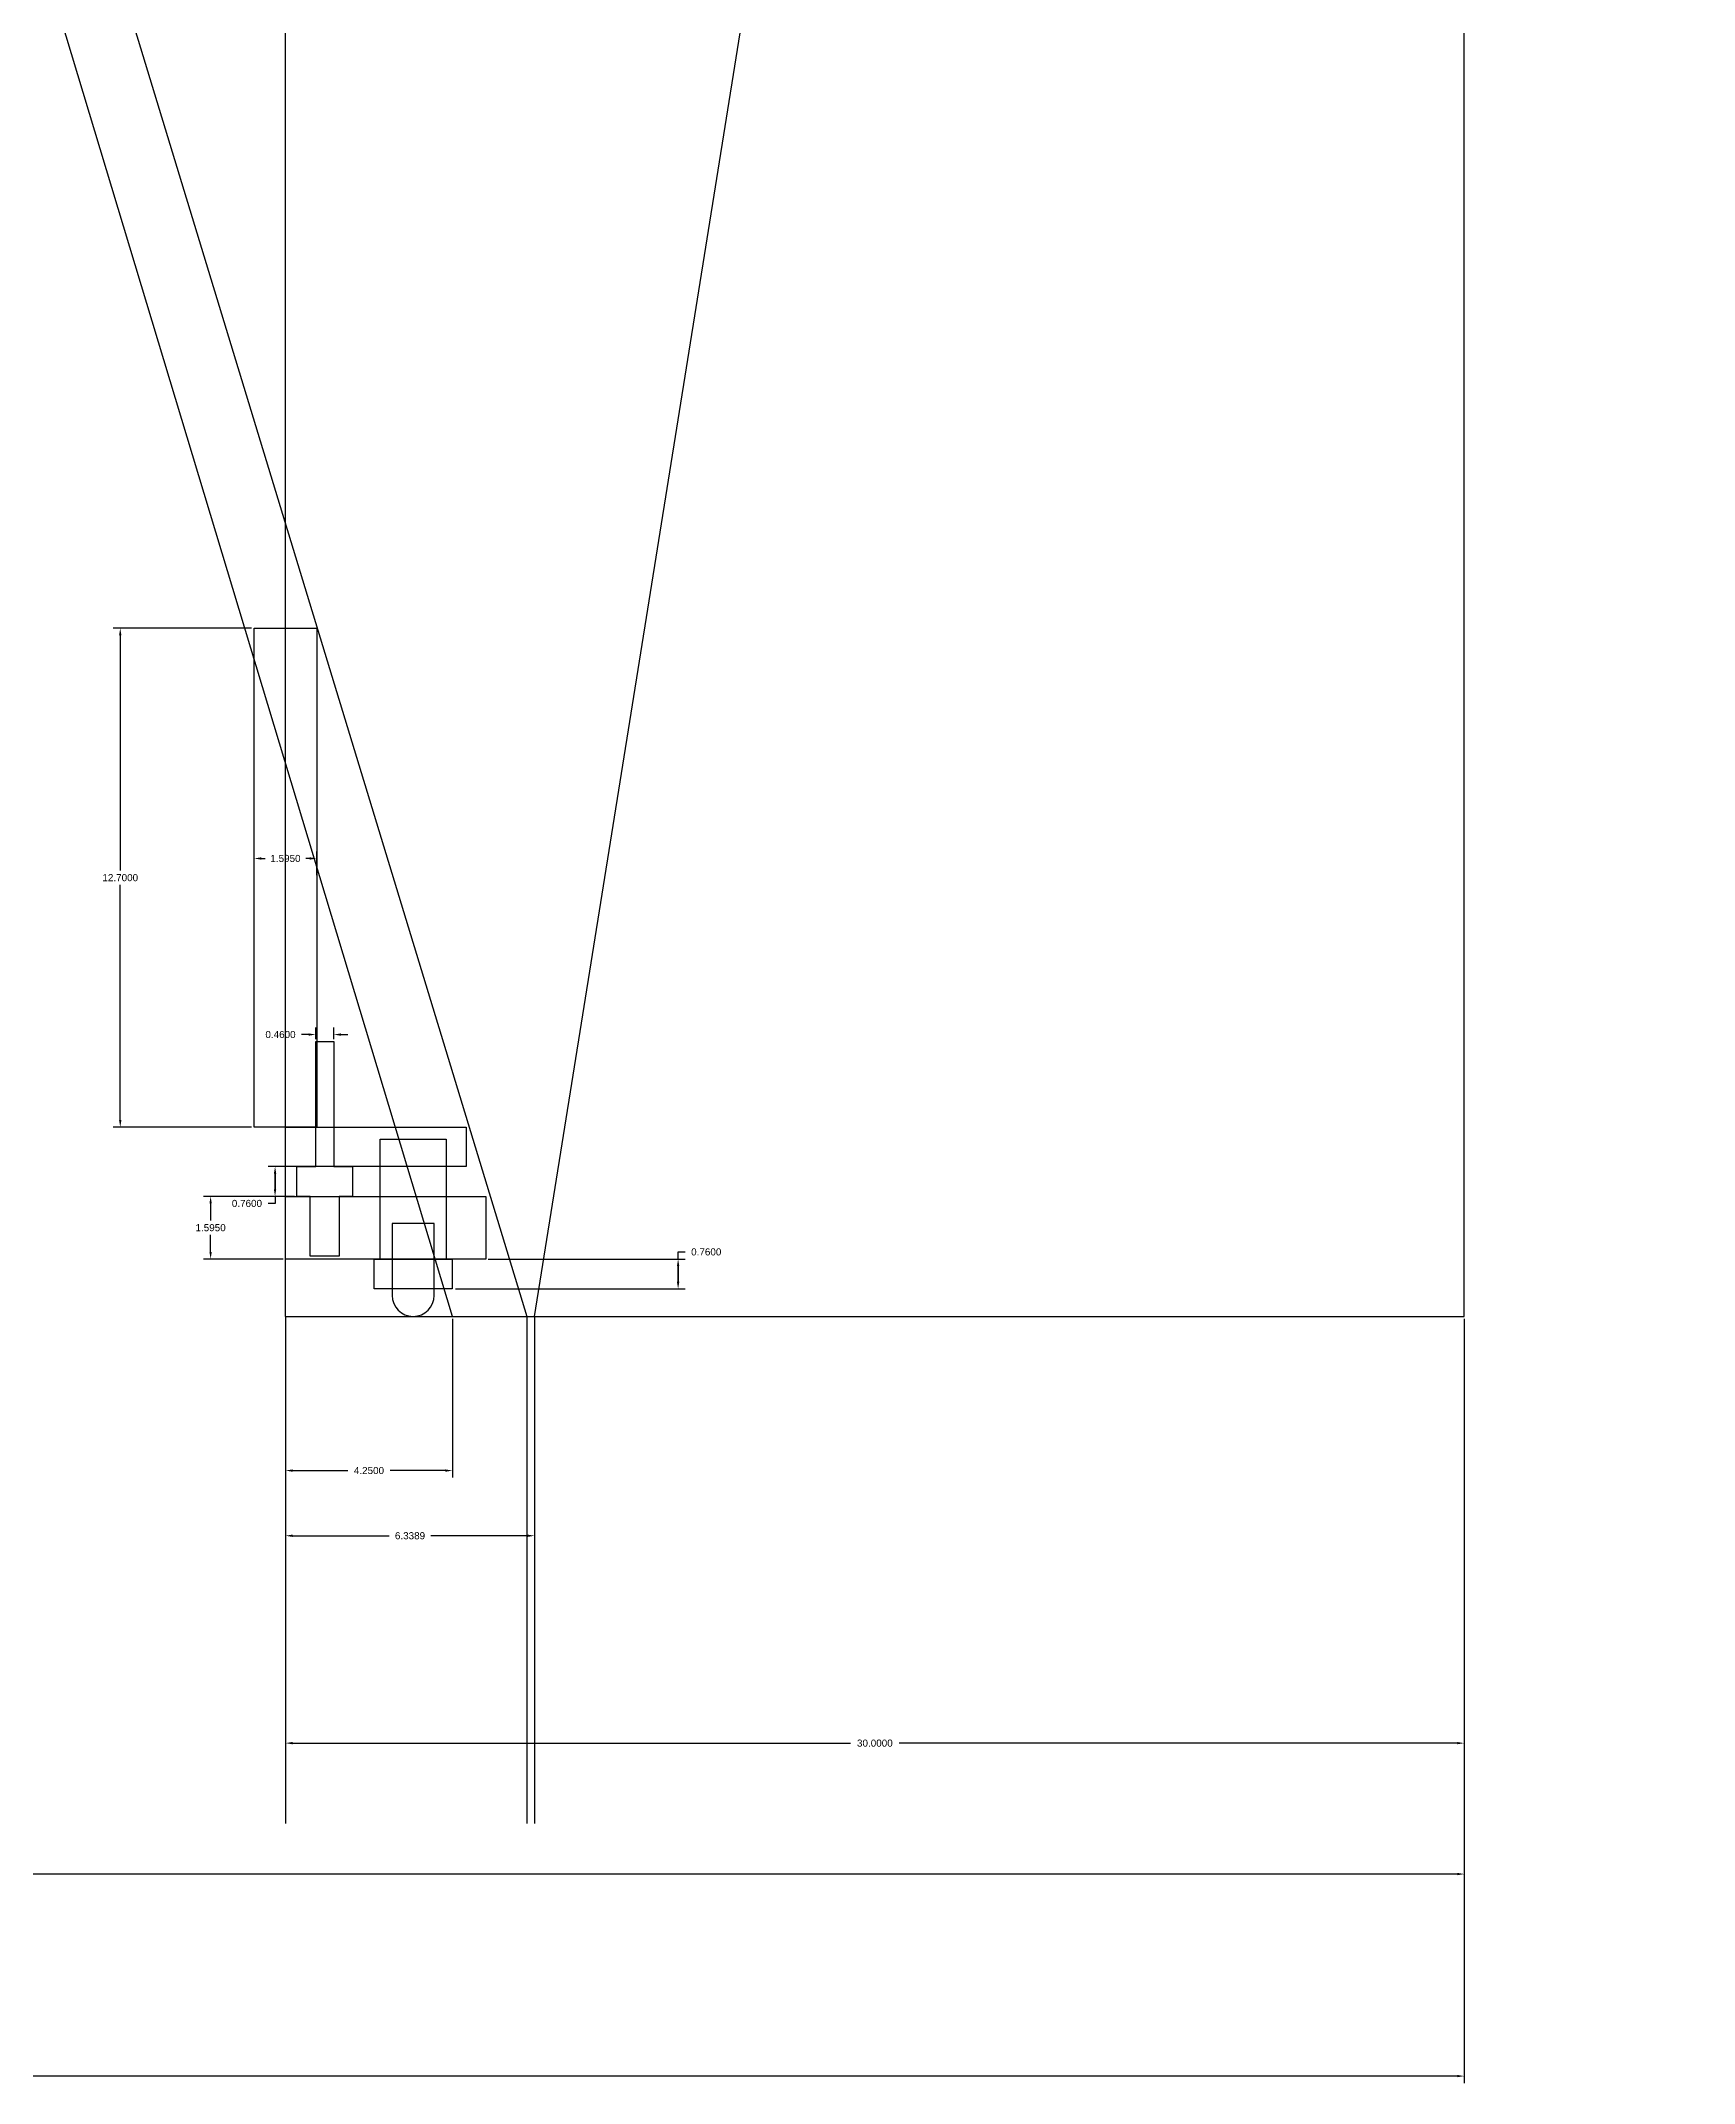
# Model space of a CAD drawing. Header units: inches. Extents: x 287 to 617, y 372 to 1102.
# Drawn here: x 491.1 to 533.2, y 372.3 to 424.3 of the extents above; entities that cross this region are included whole.
import ezdxf

# ---------------------------------------------------------------- set-up
doc = ezdxf.new("R2010")
doc.units = ezdxf.units.IN
doc.header["$MEASUREMENT"] = 0
doc.styles.get("Standard").update_dxf_attribs({"font": 'arial.ttf'})
doc.dimstyles.get("Standard").update_dxf_attribs({"dimtxt": 0.18, "dimasz": 0.18, "dimexe": 0.18, "dimexo": 0.0625, "dimgap": 0.09, "dimtad": 0, "dimtih": 1, "dimtoh": 1, "dimdec": 4, "dimzin": 0, "dimdsep": 46, "dimtxsty": 'Standard', "dimcen": -0.09, "dimadec": 0, "dimazin": 0, "dimtfac": 1, "dimtdec": 4, "dimtofl": 0, "dimtmove": 0, "dimatfit": 3, "dimfxl": 1, "dimtolj": 1, "dimtzin": 0, "dimarcsym": 0})

# ---------------------------------------------------------------- blocks, each defined once
blk = doc.blocks.new('*D24')
at = {"color": 0, "lineweight": -2}
for p, q in [((496.512, 409.376), (492.988, 409.376)), ((493.168, 409.196), (493.168, 403.206)), ((493.168, 396.856), (493.168, 402.846)), ((496.512, 396.676), (492.988, 396.676))]:
    blk.add_line(p, q, dxfattribs=at)
at = {"color": 0}
for points in [[(493.198, 409.196), (493.138, 409.196), (493.168, 409.376)], [(493.138, 396.856), (493.198, 396.856), (493.168, 396.676)]]:
    blk.add_solid(points, dxfattribs=at)
at = {"layer": 'Defpoints', "color": 0}
for p in [(496.575, 409.376), (493.168, 396.676), (496.575, 396.676)]:
    blk.add_point(p, dxfattribs=at)
at = {"color": 0, "insert": (493.168, 403.026), "char_height": 0.18, "attachment_point": 5}
blk.add_mtext('\\A1;12.7000', dxfattribs=at)
blk = doc.blocks.new('*D26')
at = {"color": 0, "lineweight": -2}
for p, q in [((497.31, 394.916), (495.287, 394.916)), ((495.467, 394.736), (495.467, 394.298)), ((495.467, 393.501), (495.467, 393.938)), ((497.31, 393.321), (495.287, 393.321))]:
    blk.add_line(p, q, dxfattribs=at)
at = {"color": 0}
for points in [[(495.497, 394.736), (495.437, 394.736), (495.467, 394.916)], [(495.437, 393.501), (495.497, 393.501), (495.467, 393.321)]]:
    blk.add_solid(points, dxfattribs=at)
at = {"layer": 'Defpoints', "color": 0}
for p in [(497.372, 394.916), (495.467, 393.321), (497.372, 393.321)]:
    blk.add_point(p, dxfattribs=at)
at = {"color": 0, "insert": (495.467, 394.118), "char_height": 0.18, "attachment_point": 5}
blk.add_mtext('\\A1;1.5950', dxfattribs=at)
blk = doc.blocks.new('*D27')
at = {"color": 0, "lineweight": -2}
for p, q in [((497.6, 395.676), (496.928, 395.676)), ((497.108, 395.496), (497.108, 395.096)), ((497.108, 395.096), (497.108, 395.496)), ((497.6, 394.916), (496.928, 394.916)), ((497.108, 394.736), (496.928, 394.736)), ((497.108, 394.916), (497.108, 394.736))]:
    blk.add_line(p, q, dxfattribs=at)
at = {"color": 0}
for points in [[(497.138, 395.496), (497.078, 395.496), (497.108, 395.676)], [(497.078, 395.096), (497.138, 395.096), (497.108, 394.916)]]:
    blk.add_solid(points, dxfattribs=at)
at = {"layer": 'Defpoints', "color": 0}
for p in [(497.662, 395.676), (497.108, 394.916), (497.662, 394.916)]:
    blk.add_point(p, dxfattribs=at)
at = {"color": 0, "insert": (496.392, 394.736), "char_height": 0.18, "attachment_point": 5}
blk.add_mtext('\\A1;0.7600', dxfattribs=at)
blk = doc.blocks.new('*D30')
at = {"color": 0, "lineweight": -2}
for p, q in [((498.142, 398.918), (498.142, 399.214)), ((498.602, 398.918), (498.602, 399.214)), ((497.962, 399.034), (497.782, 399.034)), ((498.782, 399.034), (498.962, 399.034))]:
    blk.add_line(p, q, dxfattribs=at)
at = {"color": 0}
for points in [[(497.962, 399.004), (497.962, 399.064), (498.142, 399.034)], [(498.782, 399.064), (498.782, 399.004), (498.602, 399.034)]]:
    blk.add_solid(points, dxfattribs=at)
at = {"layer": 'Defpoints', "color": 0}
for p in [(498.142, 399.034), (498.142, 398.856), (498.602, 398.856)]:
    blk.add_point(p, dxfattribs=at)
at = {"color": 0, "insert": (497.246, 399.034), "char_height": 0.18, "attachment_point": 5}
blk.add_mtext('\\A1;0.4600', dxfattribs=at)
blk = doc.blocks.new('*D31')
at = {"color": 0, "lineweight": -2}
for p, q in [((496.575, 403.088), (496.575, 403.696)), ((496.755, 403.516), (496.854, 403.516)), ((497.99, 403.516), (497.891, 403.516)), ((498.17, 403.088), (498.17, 403.696))]:
    blk.add_line(p, q, dxfattribs=at)
at = {"color": 0}
for points in [[(496.755, 403.546), (496.755, 403.486), (496.575, 403.516)], [(497.99, 403.486), (497.99, 403.546), (498.17, 403.516)]]:
    blk.add_solid(points, dxfattribs=at)
at = {"layer": 'Defpoints', "color": 0}
for p in [(496.575, 403.516), (496.575, 403.026), (498.17, 403.026)]:
    blk.add_point(p, dxfattribs=at)
at = {"color": 0, "insert": (497.372, 403.516), "char_height": 0.18, "attachment_point": 5}
blk.add_mtext('\\A1;1.5950', dxfattribs=at)
blk = doc.blocks.new('*D33')
at = {"color": 0, "lineweight": -2}
for p, q in [((497.372, 391.798), (497.372, 387.757)), ((501.622, 391.798), (501.622, 387.757)), ((497.552, 387.937), (498.961, 387.937)), ((501.442, 387.937), (500.033, 387.937))]:
    blk.add_line(p, q, dxfattribs=at)
at = {"color": 0}
for points in [[(497.552, 387.967), (497.552, 387.907), (497.372, 387.937)], [(501.442, 387.907), (501.442, 387.967), (501.622, 387.937)]]:
    blk.add_solid(points, dxfattribs=at)
at = {"layer": 'Defpoints', "color": 0}
for p in [(497.372, 391.861), (501.622, 391.861), (501.622, 387.937)]:
    blk.add_point(p, dxfattribs=at)
at = {"color": 0, "insert": (499.497, 387.937), "char_height": 0.18, "attachment_point": 5}
blk.add_mtext('\\A1;4.2500', dxfattribs=at)
blk = doc.blocks.new('*D34')
at = {"color": 0, "lineweight": -2}
for p, q in [((497.372, 391.798), (497.372, 386.098)), ((503.711, 391.798), (503.711, 386.098)), ((497.552, 386.278), (500.011, 386.278)), ((503.531, 386.278), (501.073, 386.278))]:
    blk.add_line(p, q, dxfattribs=at)
at = {"color": 0}
for points in [[(497.552, 386.308), (497.552, 386.248), (497.372, 386.278)], [(503.531, 386.248), (503.531, 386.308), (503.711, 386.278)]]:
    blk.add_solid(points, dxfattribs=at)
at = {"layer": 'Defpoints', "color": 0}
for p in [(497.372, 391.861), (503.711, 391.861), (497.372, 386.278)]:
    blk.add_point(p, dxfattribs=at)
at = {"color": 0, "insert": (500.542, 386.278), "char_height": 0.18, "attachment_point": 5}
blk.add_mtext('\\A1;6.3389', dxfattribs=at)
blk = doc.blocks.new('*D38')
at = {"color": 0, "lineweight": -2}
for p, q in [((507.365, 393.501), (507.545, 393.501)), ((507.365, 393.321), (507.365, 393.501)), ((502.535, 393.321), (507.545, 393.321)), ((507.365, 392.741), (507.365, 393.141)), ((507.365, 393.141), (507.365, 392.741)), ((501.699, 392.561), (507.545, 392.561))]:
    blk.add_line(p, q, dxfattribs=at)
at = {"color": 0}
for points in [[(507.395, 393.141), (507.335, 393.141), (507.365, 393.321)], [(507.335, 392.741), (507.395, 392.741), (507.365, 392.561)]]:
    blk.add_solid(points, dxfattribs=at)
at = {"layer": 'Defpoints', "color": 0}
for p in [(502.472, 393.321), (507.365, 393.321), (501.637, 392.561)]:
    blk.add_point(p, dxfattribs=at)
at = {"color": 0, "insert": (508.081, 393.501), "char_height": 0.18, "attachment_point": 5}
blk.add_mtext('\\A1;0.7600', dxfattribs=at)
blk = doc.blocks.new('*D39')
at = {"color": 0, "lineweight": -2}
for p, q in [((497.372, 391.798), (497.372, 380.82)), ((527.372, 391.798), (527.372, 380.82)), ((497.552, 381), (511.751, 381)), ((527.192, 381), (512.994, 381))]:
    blk.add_line(p, q, dxfattribs=at)
at = {"color": 0}
for points in [[(497.552, 381.03), (497.552, 380.97), (497.372, 381)], [(527.192, 380.97), (527.192, 381.03), (527.372, 381)]]:
    blk.add_solid(points, dxfattribs=at)
at = {"layer": 'Defpoints', "color": 0}
for p in [(497.372, 391.861), (527.372, 391.861), (497.372, 381)]:
    blk.add_point(p, dxfattribs=at)
at = {"color": 0, "insert": (512.372, 381), "char_height": 0.18, "attachment_point": 5}
blk.add_mtext('\\A1;30.0000', dxfattribs=at)
blk = doc.blocks.new('*D40')
at = {"color": 0, "lineweight": -2}
for p, q in [((452.372, 391.798), (452.372, 377.488)), ((527.372, 391.798), (527.372, 377.488)), ((452.552, 377.668), (489.251, 377.668)), ((527.192, 377.668), (490.494, 377.668))]:
    blk.add_line(p, q, dxfattribs=at)
at = {"color": 0}
for points in [[(452.552, 377.698), (452.552, 377.638), (452.372, 377.668)], [(527.192, 377.638), (527.192, 377.698), (527.372, 377.668)]]:
    blk.add_solid(points, dxfattribs=at)
at = {"layer": 'Defpoints', "color": 0}
for p in [(452.372, 391.861), (527.372, 391.861), (452.372, 377.668)]:
    blk.add_point(p, dxfattribs=at)
at = {"color": 0, "insert": (489.872, 377.668), "char_height": 0.18, "attachment_point": 5}
blk.add_mtext('\\A1;75.0000', dxfattribs=at)
blk = doc.blocks.new('*D41')
at = {"color": 0, "lineweight": -2}
for p, q in [((377.372, 391.798), (377.372, 372.346)), ((527.372, 391.798), (527.372, 372.346)), ((377.552, 372.526), (451.682, 372.526)), ((527.192, 372.526), (453.062, 372.526))]:
    blk.add_line(p, q, dxfattribs=at)
at = {"color": 0}
for points in [[(377.552, 372.556), (377.552, 372.496), (377.372, 372.526)], [(527.192, 372.496), (527.192, 372.556), (527.372, 372.526)]]:
    blk.add_solid(points, dxfattribs=at)
at = {"layer": 'Defpoints', "color": 0}
for p in [(377.372, 391.861), (527.372, 391.861), (377.372, 372.526)]:
    blk.add_point(p, dxfattribs=at)
at = {"color": 0, "insert": (452.372, 372.526), "char_height": 0.18, "attachment_point": 5}
blk.add_mtext('\\A1;150.0000', dxfattribs=at)

msp = doc.modelspace()

# ---------------------------------------------------------------- linework, layer by layer
for p, q in [((287.37218, 1101.86085), (503.51108, 391.86085)), ((501.62218, 391.86085), (287.37218, 1101.86085)), ((503.71108, 391.86085), (617.37218, 1101.86085)), ((527.37218, 391.86085), (527.37218, 498.16304)), ((497.37218, 391.86085), (497.37218, 474.48047)), ((497.37218, 396.67585), (497.37218, 397.86962)), ((497.37218, 391.86085), (527.37218, 391.86085)), ((497.37218, 391.86085), (497.37218, 378.95453)), ((503.51108, 391.86085), (503.51108, 378.95453)), ((503.71108, 391.86085), (503.71108, 378.95453))]:
    msp.add_line(p, q)
for points in [[(496.57468, 396.67585), (496.57468, 409.37585), (498.16968, 409.37585), (498.16968, 396.67585)], [(498.60218, 395.67585), (499.08218, 395.67585), (499.08218, 394.91585), (498.74218, 394.91585), (498.74218, 393.39585), (498.00218, 393.39585), (498.00218, 394.91585), (497.66218, 394.91585), (497.66218, 395.67585), (498.14218, 395.67585), (498.14218, 398.85585), (498.60218, 398.85585)], [(497.37218, 395.67585), (497.37218, 396.67585), (501.97218, 396.67585), (501.97218, 395.67585)], [(499.78218, 393.32085), (499.78218, 396.37085), (501.46218, 396.37085), (501.46218, 393.32085)], [(497.37218, 393.32085), (497.37218, 394.91585), (502.47218, 394.91585), (502.47218, 393.32085)], [(499.63218, 392.56085), (499.63218, 393.32085), (501.61218, 393.32085), (501.61218, 392.56085)]]:
    msp.add_lwpolyline(points, close=True)
msp.add_lwpolyline([(500.08718, 392.39585, 1), (501.15718, 392.39585), (501.15718, 394.2254), (500.08718, 394.2254)], format="xyb", close=True)

# ---------------------------------------------------------------- dimensions: what is measured, and where the dimension line sits
for base, p1, p2, picture, middle in [((493.16847, 396.67585), (496.57468, 409.37585), (496.57468, 396.67585), '*D24', (493.16847, 403.02585)), ((497.10803, 394.91585), (497.66218, 395.67585), (497.66218, 394.91585), '*D27', (496.39231, 394.73585)), ((495.46732, 393.32085), (497.37218, 394.91585), (497.37218, 393.32085), '*D26', (495.46732, 394.11835)), ((507.36512, 393.32085), (501.63696, 392.56085), (502.47218, 393.32085), '*D38', (508.08083, 393.50085))]:
    dim = msp.add_linear_dim(base=base, p1=p1, p2=p2, angle=90, dimstyle='Standard')
    dim.commit()
    dim.dimension.update_dxf_attribs({"geometry": picture, "text_midpoint": middle})
for base, p1, p2, picture, middle in [((496.57468, 403.5161), (498.16968, 403.02585), (496.57468, 403.02585), '*D31', (497.37218, 403.5161)), ((498.14218, 399.03372), (498.60218, 398.85585), (498.14218, 398.85585), '*D30', (497.24646, 399.03372)), ((377.37218, 372.52628), (527.37218, 391.86085), (377.37218, 391.86085), '*D41', (452.37218, 372.52628)), ((452.37218, 377.66845), (527.37218, 391.86085), (452.37218, 391.86085), '*D40', (489.87218, 377.66845)), ((501.62218, 387.93691), (497.37218, 391.86085), (501.62218, 391.86085), '*D33', (499.49718, 387.93691)), ((497.37218, 386.27846), (503.71108, 391.86085), (497.37218, 391.86085), '*D34', (500.54163, 386.27846)), ((497.37218, 381.00012), (527.37218, 391.86085), (497.37218, 391.86085), '*D39', (512.37218, 381.00012))]:
    dim = msp.add_linear_dim(base=base, p1=p1, p2=p2, dimstyle='Standard')
    dim.commit()
    dim.dimension.update_dxf_attribs({"geometry": picture, "text_midpoint": middle})

doc.saveas('drawing.dxf')
